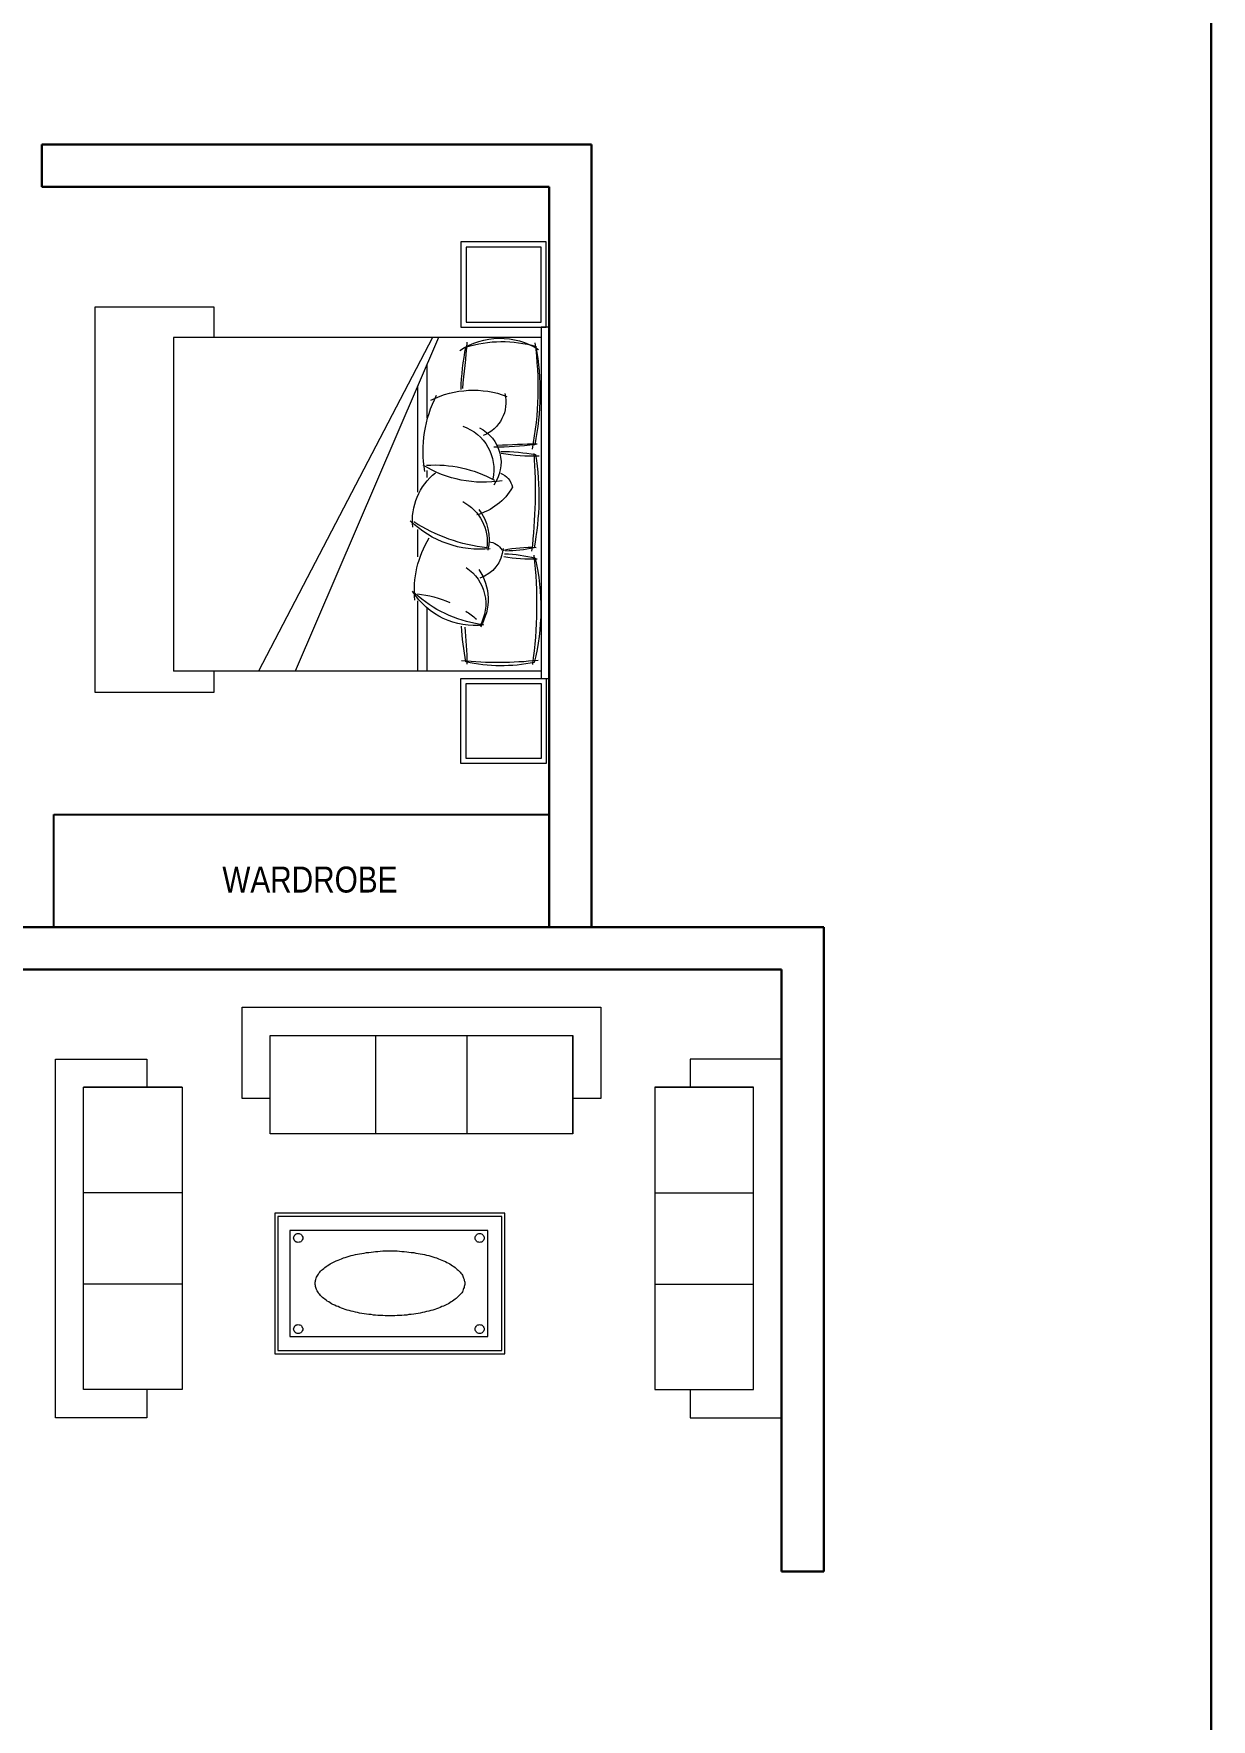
# Model space of a CAD drawing. Extents: x -454308 to 890911, y -14103 to 1343694.
# Drawn here: x 221149.9 to 221400.6, y 650886.4 to 651245.4 of the extents above; entities that cross this region are included whole.
import ezdxf

# ---------------------------------------------------------------- set-up
doc = ezdxf.new("R2010")
doc.units = 0
doc.header["$MEASUREMENT"] = 0
for name, color, linetype, lineweight in [('A-FURN', 35, 'Continuous', 5), ('AR-FUR', 11, 'Continuous', 9), ('TXT', 42, 'Continuous', 25)]:
    doc.layers.add(name, color=color, linetype=linetype, lineweight=lineweight)
doc.layers.add('cup', color=126, linetype='Continuous')
doc.styles.get("Standard").update_dxf_attribs({"font": 'stylu.ttf', "height": 7})

# ---------------------------------------------------------------- blocks, each defined once
blk = doc.blocks.new('ertet')
at = {"layer": 'AR-FUR'}
for p, q in [((214935.34, 654257.37), (214935.34, 654287.33)), ((214935.34, 654287.33), (214984.37, 654287.33)), ((214936.04, 654258.07), (214936.04, 654286.63)), ((214936.04, 654286.63), (214983.67, 654286.63)), ((214983.67, 654286.63), (214983.67, 654258.07)), ((214984.37, 654287.33), (214984.37, 654257.37)), ((214938.59, 654261.07), (214938.59, 654283.63)), ((214938.59, 654283.63), (214980.75, 654283.63)), ((214939.94, 654282.93), (214939.82, 654282.85)), ((214940.15, 654283.01), (214939.94, 654282.93)), ((214940.35, 654283.01), (214940.15, 654283.01)), ((214940.52, 654283.01), (214940.35, 654283.01)), ((214940.72, 654282.93), (214940.52, 654283.01)), ((214940.89, 654282.85), (214940.72, 654282.93)), ((214978.61, 654282.93), (214978.45, 654282.85)), ((214978.78, 654283.01), (214978.61, 654282.93)), ((214978.98, 654283.01), (214978.78, 654283.01)), ((214979.19, 654283.01), (214978.98, 654283.01)), ((214979.35, 654282.93), (214979.19, 654283.01)), ((214979.52, 654282.85), (214979.35, 654282.93)), ((214980.75, 654283.63), (214980.75, 654261.07)), ((214939.41, 654282.23), (214939.37, 654282.07)), ((214939.37, 654282.07), (214939.41, 654281.86)), ((214939.45, 654282.44), (214939.41, 654282.23)), ((214939.41, 654281.86), (214939.45, 654281.7)), ((214939.53, 654282.6), (214939.45, 654282.44)), ((214939.45, 654281.7), (214939.53, 654281.53)), ((214939.65, 654282.72), (214939.53, 654282.6)), ((214939.53, 654281.53), (214939.65, 654281.37)), ((214939.82, 654282.85), (214939.65, 654282.72)), ((214939.65, 654281.37), (214939.82, 654281.24)), ((214939.82, 654281.24), (214939.94, 654281.16)), ((214939.94, 654281.16), (214940.15, 654281.12)), ((214940.15, 654281.12), (214940.35, 654281.08)), ((214940.35, 654281.08), (214940.52, 654281.12)), ((214940.52, 654281.12), (214940.72, 654281.16)), ((214940.72, 654281.16), (214940.89, 654281.24)), ((214941.01, 654282.72), (214940.89, 654282.85)), ((214940.89, 654281.24), (214941.01, 654281.37)), ((214941.13, 654282.6), (214941.01, 654282.72)), ((214941.01, 654281.37), (214941.13, 654281.53)), ((214941.22, 654282.44), (214941.13, 654282.6)), ((214941.13, 654281.53), (214941.22, 654281.7)), ((214941.3, 654282.23), (214941.22, 654282.44)), ((214941.22, 654281.7), (214941.3, 654281.86)), ((214941.3, 654282.07), (214941.3, 654282.23)), ((214941.3, 654281.86), (214941.3, 654282.07)), ((214978.08, 654282.44), (214978.04, 654282.23)), ((214978.04, 654282.23), (214978.04, 654282.07)), ((214978.04, 654282.07), (214978.04, 654281.86)), ((214978.04, 654281.86), (214978.08, 654281.7)), ((214978.2, 654282.6), (214978.08, 654282.44)), ((214978.08, 654281.7), (214978.2, 654281.53)), ((214978.29, 654282.72), (214978.2, 654282.6)), ((214978.2, 654281.53), (214978.29, 654281.37)), ((214978.45, 654282.85), (214978.29, 654282.72)), ((214978.29, 654281.37), (214978.45, 654281.24)), ((214978.45, 654281.24), (214978.61, 654281.16)), ((214978.61, 654281.16), (214978.78, 654281.12)), ((214978.78, 654281.12), (214978.98, 654281.08)), ((214978.98, 654281.08), (214979.19, 654281.12)), ((214979.19, 654281.12), (214979.35, 654281.16)), ((214979.35, 654281.16), (214979.52, 654281.24)), ((214979.64, 654282.72), (214979.52, 654282.85)), ((214979.52, 654281.24), (214979.64, 654281.37)), ((214979.76, 654282.6), (214979.64, 654282.72)), ((214979.64, 654281.37), (214979.76, 654281.53)), ((214979.85, 654282.44), (214979.76, 654282.6)), ((214979.76, 654281.53), (214979.85, 654281.7)), ((214979.93, 654282.23), (214979.85, 654282.44)), ((214979.85, 654281.7), (214979.93, 654281.86)), ((214979.93, 654282.07), (214979.93, 654282.23)), ((214979.93, 654281.86), (214979.93, 654282.07)), ((214946.27, 654275.9), (214945.98, 654275.7)), ((214946.52, 654276.11), (214946.27, 654275.9)), ((214946.85, 654276.27), (214946.52, 654276.11)), ((214947.13, 654276.44), (214946.85, 654276.27)), ((214947.42, 654276.64), (214947.13, 654276.44)), ((214947.75, 654276.81), (214947.42, 654276.64)), ((214948.12, 654276.97), (214947.75, 654276.81)), ((214948.45, 654277.14), (214948.12, 654276.97)), ((214948.82, 654277.26), (214948.45, 654277.14)), ((214949.19, 654277.42), (214948.82, 654277.26)), ((214949.56, 654277.59), (214949.19, 654277.42)), ((214949.97, 654277.71), (214949.56, 654277.59)), ((214950.34, 654277.88), (214949.97, 654277.71)), ((214950.75, 654278), (214950.34, 654277.88)), ((214951.2, 654278.12), (214950.75, 654278)), ((214951.61, 654278.24), (214951.2, 654278.12)), ((214952.07, 654278.33), (214951.61, 654278.24)), ((214952.52, 654278.45), (214952.07, 654278.33)), ((214952.97, 654278.53), (214952.52, 654278.45)), ((214953.42, 654278.66), (214952.97, 654278.53)), ((214953.92, 654278.74), (214953.42, 654278.66)), ((214954.37, 654278.82), (214953.92, 654278.74)), ((214954.86, 654278.86), (214954.37, 654278.82)), ((214955.35, 654278.94), (214954.86, 654278.86)), ((214955.85, 654278.98), (214955.35, 654278.94)), ((214956.34, 654279.07), (214955.85, 654278.98)), ((214956.83, 654279.11), (214956.34, 654279.07)), ((214957.33, 654279.15), (214956.83, 654279.11)), ((214957.82, 654279.19), (214957.33, 654279.15)), ((214958.35, 654279.19), (214957.82, 654279.19)), ((214958.89, 654279.23), (214958.35, 654279.19)), ((214959.38, 654279.23), (214958.89, 654279.23)), ((214959.87, 654279.23), (214959.38, 654279.23)), ((214960.37, 654279.23), (214959.87, 654279.23)), ((214960.9, 654279.23), (214960.37, 654279.23)), ((214961.44, 654279.19), (214960.9, 654279.23)), ((214961.93, 654279.19), (214961.44, 654279.19)), ((214962.42, 654279.15), (214961.93, 654279.19)), ((214962.92, 654279.11), (214962.42, 654279.15)), ((214963.45, 654279.07), (214962.92, 654279.11)), ((214963.9, 654278.98), (214963.45, 654279.07)), ((214964.39, 654278.94), (214963.9, 654278.98)), ((214964.93, 654278.86), (214964.39, 654278.94)), ((214965.38, 654278.82), (214964.93, 654278.86)), ((214965.87, 654278.74), (214965.38, 654278.82)), ((214966.33, 654278.66), (214965.87, 654278.74)), ((214966.78, 654278.53), (214966.33, 654278.66)), ((214967.23, 654278.45), (214966.78, 654278.53)), ((214967.68, 654278.33), (214967.23, 654278.45)), ((214968.13, 654278.24), (214967.68, 654278.33)), ((214968.55, 654278.12), (214968.13, 654278.24)), ((214969, 654278), (214968.55, 654278.12)), ((214969.41, 654277.88), (214969, 654278)), ((214969.78, 654277.71), (214969.41, 654277.88)), ((214970.19, 654277.59), (214969.78, 654277.71)), ((214970.6, 654277.42), (214970.19, 654277.59)), ((214970.93, 654277.26), (214970.6, 654277.42)), ((214971.3, 654277.14), (214970.93, 654277.26)), ((214971.67, 654276.97), (214971.3, 654277.14)), ((214972, 654276.81), (214971.67, 654276.97)), ((214972.33, 654276.64), (214972, 654276.81)), ((214972.61, 654276.44), (214972.33, 654276.64)), ((214972.94, 654276.27), (214972.61, 654276.44)), ((214973.23, 654276.11), (214972.94, 654276.27)), ((214973.48, 654275.9), (214973.23, 654276.11)), ((214973.76, 654275.7), (214973.48, 654275.9)), ((214944.01, 654272.78), (214943.97, 654272.53)), ((214943.97, 654272.53), (214943.97, 654272.33)), ((214943.97, 654272.33), (214943.97, 654272.08)), ((214944.05, 654272.98), (214944.01, 654272.78)), ((214944.09, 654273.23), (214944.05, 654272.98)), ((214944.18, 654273.44), (214944.09, 654273.23)), ((214944.26, 654273.64), (214944.18, 654273.44)), ((214944.38, 654273.89), (214944.26, 654273.64)), ((214944.5, 654274.09), (214944.38, 654273.89)), ((214944.63, 654274.3), (214944.5, 654274.09)), ((214944.75, 654274.51), (214944.63, 654274.3)), ((214944.96, 654274.71), (214944.75, 654274.51)), ((214945.12, 654274.92), (214944.96, 654274.71)), ((214945.33, 654275.12), (214945.12, 654274.92)), ((214945.53, 654275.33), (214945.33, 654275.12)), ((214945.78, 654275.53), (214945.53, 654275.33)), ((214945.98, 654275.7), (214945.78, 654275.53)), ((214974.01, 654275.53), (214973.76, 654275.7)), ((214974.22, 654275.33), (214974.01, 654275.53)), ((214974.42, 654275.12), (214974.22, 654275.33)), ((214974.63, 654274.92), (214974.42, 654275.12)), ((214974.83, 654274.71), (214974.63, 654274.92)), ((214975, 654274.51), (214974.83, 654274.71)), ((214975.16, 654274.3), (214975, 654274.51)), ((214975.29, 654274.09), (214975.16, 654274.3)), ((214975.37, 654273.89), (214975.29, 654274.09)), ((214975.49, 654273.64), (214975.37, 654273.89)), ((214975.57, 654273.44), (214975.49, 654273.64)), ((214975.65, 654273.23), (214975.57, 654273.44)), ((214975.7, 654272.98), (214975.65, 654273.23)), ((214975.78, 654272.78), (214975.7, 654272.98)), ((214975.82, 654272.53), (214975.78, 654272.78)), ((214975.82, 654272.33), (214975.82, 654272.53)), ((214975.82, 654272.08), (214975.82, 654272.33)), ((214943.97, 654272.08), (214944.01, 654271.88)), ((214944.01, 654271.88), (214944.05, 654271.67)), ((214944.05, 654271.67), (214944.09, 654271.46)), ((214944.09, 654271.46), (214944.18, 654271.22)), ((214944.18, 654271.22), (214944.26, 654271.01)), ((214944.26, 654271.01), (214944.38, 654270.81)), ((214944.38, 654270.81), (214944.5, 654270.6)), ((214944.5, 654270.6), (214944.63, 654270.35)), ((214944.63, 654270.35), (214944.75, 654270.15)), ((214944.75, 654270.15), (214944.96, 654269.94)), ((214944.96, 654269.94), (214945.12, 654269.74)), ((214945.12, 654269.74), (214945.33, 654269.53)), ((214945.33, 654269.53), (214945.53, 654269.33)), ((214945.53, 654269.33), (214945.78, 654269.12)), ((214945.78, 654269.12), (214945.98, 654268.92)), ((214945.98, 654268.92), (214946.27, 654268.75)), ((214946.27, 654268.75), (214946.52, 654268.55)), ((214973.23, 654268.55), (214973.48, 654268.75)), ((214973.48, 654268.75), (214973.76, 654268.92)), ((214973.76, 654268.92), (214974.01, 654269.12)), ((214974.01, 654269.12), (214974.22, 654269.33)), ((214974.22, 654269.33), (214974.42, 654269.53)), ((214974.42, 654269.53), (214974.63, 654269.74)), ((214974.63, 654269.74), (214974.83, 654269.94)), ((214974.83, 654269.94), (214975, 654270.15)), ((214975, 654270.15), (214975.16, 654270.35)), ((214975.16, 654270.35), (214975.29, 654270.6)), ((214975.29, 654270.6), (214975.37, 654270.81)), ((214975.37, 654270.81), (214975.49, 654271.01)), ((214975.49, 654271.01), (214975.57, 654271.22)), ((214975.57, 654271.22), (214975.65, 654271.46)), ((214975.65, 654271.46), (214975.7, 654271.67)), ((214975.7, 654271.67), (214975.78, 654271.88)), ((214975.78, 654271.88), (214975.82, 654272.08)), ((214946.52, 654268.55), (214946.85, 654268.38)), ((214946.85, 654268.38), (214947.13, 654268.18)), ((214947.13, 654268.18), (214947.42, 654268.01)), ((214947.42, 654268.01), (214947.75, 654267.85)), ((214947.75, 654267.85), (214948.12, 654267.68)), ((214948.12, 654267.68), (214948.45, 654267.52)), ((214948.45, 654267.52), (214948.82, 654267.35)), ((214948.82, 654267.35), (214949.19, 654267.23)), ((214949.19, 654267.23), (214949.56, 654267.07)), ((214949.56, 654267.07), (214949.97, 654266.9)), ((214949.97, 654266.9), (214950.34, 654266.82)), ((214950.34, 654266.82), (214950.75, 654266.66)), ((214950.75, 654266.66), (214951.2, 654266.53)), ((214951.2, 654266.53), (214951.61, 654266.41)), ((214951.61, 654266.41), (214952.07, 654266.29)), ((214952.07, 654266.29), (214952.52, 654266.2)), ((214952.52, 654266.2), (214952.97, 654266.08)), ((214952.97, 654266.08), (214953.42, 654266)), ((214953.42, 654266), (214953.92, 654265.92)), ((214953.92, 654265.92), (214954.37, 654265.88)), ((214954.37, 654265.88), (214954.86, 654265.75)), ((214954.86, 654265.75), (214955.35, 654265.71)), ((214955.35, 654265.71), (214955.85, 654265.67)), ((214955.85, 654265.67), (214956.34, 654265.59)), ((214956.34, 654265.59), (214956.83, 654265.55)), ((214956.83, 654265.55), (214957.33, 654265.51)), ((214957.33, 654265.51), (214957.82, 654265.46)), ((214957.82, 654265.46), (214958.35, 654265.42)), ((214958.35, 654265.42), (214958.89, 654265.42)), ((214958.89, 654265.42), (214959.38, 654265.42)), ((214959.38, 654265.42), (214959.87, 654265.42)), ((214959.87, 654265.42), (214960.37, 654265.42)), ((214960.37, 654265.42), (214960.9, 654265.42)), ((214960.9, 654265.42), (214961.44, 654265.42)), ((214961.44, 654265.42), (214961.93, 654265.46)), ((214961.93, 654265.46), (214962.42, 654265.51)), ((214962.42, 654265.51), (214962.92, 654265.55)), ((214962.92, 654265.55), (214963.45, 654265.59)), ((214963.45, 654265.59), (214963.9, 654265.67)), ((214963.9, 654265.67), (214964.39, 654265.71)), ((214964.39, 654265.71), (214964.93, 654265.75)), ((214964.93, 654265.75), (214965.38, 654265.88)), ((214965.38, 654265.88), (214965.87, 654265.92)), ((214965.87, 654265.92), (214966.33, 654266)), ((214966.33, 654266), (214966.78, 654266.08)), ((214966.78, 654266.08), (214967.23, 654266.2)), ((214967.23, 654266.2), (214967.68, 654266.29)), ((214967.68, 654266.29), (214968.13, 654266.41)), ((214968.13, 654266.41), (214968.55, 654266.53)), ((214968.55, 654266.53), (214969, 654266.66)), ((214969, 654266.66), (214969.41, 654266.82)), ((214969.41, 654266.82), (214969.78, 654266.9)), ((214969.78, 654266.9), (214970.19, 654267.07)), ((214970.19, 654267.07), (214970.6, 654267.23)), ((214970.6, 654267.23), (214970.93, 654267.35)), ((214970.93, 654267.35), (214971.3, 654267.52)), ((214971.3, 654267.52), (214971.67, 654267.68)), ((214971.67, 654267.68), (214972, 654267.85)), ((214972, 654267.85), (214972.33, 654268.01)), ((214972.33, 654268.01), (214972.61, 654268.18)), ((214972.61, 654268.18), (214972.94, 654268.38)), ((214972.94, 654268.38), (214973.23, 654268.55)), ((214939.41, 654262.83), (214939.37, 654262.63)), ((214939.37, 654262.63), (214939.41, 654262.46)), ((214939.45, 654263.04), (214939.41, 654262.83)), ((214939.41, 654262.46), (214939.45, 654262.26)), ((214939.53, 654263.2), (214939.45, 654263.04)), ((214939.45, 654262.26), (214939.53, 654262.09)), ((214939.65, 654263.33), (214939.53, 654263.2)), ((214939.53, 654262.09), (214939.65, 654261.97)), ((214939.82, 654263.45), (214939.65, 654263.33)), ((214939.65, 654261.97), (214939.82, 654261.85)), ((214939.94, 654263.53), (214939.82, 654263.45)), ((214939.82, 654261.85), (214939.94, 654261.77)), ((214940.15, 654263.57), (214939.94, 654263.53)), ((214939.94, 654261.77), (214940.15, 654261.72)), ((214940.35, 654263.61), (214940.15, 654263.57)), ((214940.15, 654261.72), (214940.35, 654261.68)), ((214940.52, 654263.57), (214940.35, 654263.61)), ((214940.35, 654261.68), (214940.52, 654261.72)), ((214940.72, 654263.53), (214940.52, 654263.57)), ((214940.52, 654261.72), (214940.72, 654261.77)), ((214940.89, 654263.45), (214940.72, 654263.53)), ((214940.72, 654261.77), (214940.89, 654261.85)), ((214941.01, 654263.33), (214940.89, 654263.45)), ((214940.89, 654261.85), (214941.01, 654261.97)), ((214941.13, 654263.2), (214941.01, 654263.33)), ((214941.01, 654261.97), (214941.13, 654262.09)), ((214941.22, 654263.04), (214941.13, 654263.2)), ((214941.13, 654262.09), (214941.22, 654262.26)), ((214941.3, 654262.83), (214941.22, 654263.04)), ((214941.22, 654262.26), (214941.3, 654262.46)), ((214941.3, 654262.63), (214941.3, 654262.83)), ((214941.3, 654262.46), (214941.3, 654262.63)), ((214978.08, 654263.04), (214978.04, 654262.83)), ((214978.04, 654262.83), (214978.04, 654262.63)), ((214978.04, 654262.63), (214978.04, 654262.46)), ((214978.04, 654262.46), (214978.08, 654262.26)), ((214978.2, 654263.2), (214978.08, 654263.04)), ((214978.08, 654262.26), (214978.2, 654262.09)), ((214978.29, 654263.33), (214978.2, 654263.2)), ((214978.2, 654262.09), (214978.29, 654261.97)), ((214978.45, 654263.45), (214978.29, 654263.33)), ((214978.29, 654261.97), (214978.45, 654261.85)), ((214978.61, 654263.53), (214978.45, 654263.45)), ((214978.45, 654261.85), (214978.61, 654261.77)), ((214978.78, 654263.57), (214978.61, 654263.53)), ((214978.61, 654261.77), (214978.78, 654261.72)), ((214978.98, 654263.61), (214978.78, 654263.57)), ((214978.78, 654261.72), (214978.98, 654261.68)), ((214979.19, 654263.57), (214978.98, 654263.61)), ((214978.98, 654261.68), (214979.19, 654261.72)), ((214979.35, 654263.53), (214979.19, 654263.57)), ((214979.19, 654261.72), (214979.35, 654261.77)), ((214979.52, 654263.45), (214979.35, 654263.53)), ((214979.35, 654261.77), (214979.52, 654261.85)), ((214979.64, 654263.33), (214979.52, 654263.45)), ((214979.52, 654261.85), (214979.64, 654261.97)), ((214979.76, 654263.2), (214979.64, 654263.33)), ((214979.64, 654261.97), (214979.76, 654262.09)), ((214979.85, 654263.04), (214979.76, 654263.2)), ((214979.76, 654262.09), (214979.85, 654262.26)), ((214979.93, 654262.83), (214979.85, 654263.04)), ((214979.85, 654262.26), (214979.93, 654262.46)), ((214979.93, 654262.63), (214979.93, 654262.83)), ((214979.93, 654262.46), (214979.93, 654262.63)), ((214983.67, 654258.07), (214936.04, 654258.07)), ((214980.75, 654261.07), (214938.59, 654261.07)), ((214984.37, 654257.37), (214935.34, 654257.37))]:
    blk.add_line(p, q, dxfattribs=at)
for points in [[(214908.08, 654294.94), (214908.08, 654300.94), (214888.64, 654300.94), (214888.64, 654224.54), (214908.08, 654224.54), (214908.08, 654230.54)], [(215023.82, 654294.94), (215023.82, 654300.94), (215043.26, 654300.94), (215043.26, 654224.54), (215023.82, 654224.54), (215023.82, 654230.54)], [(214915.6, 654294.94), (214894.64, 654294.94), (214894.64, 654230.54), (214915.6, 654230.54), (214915.6, 654294.94)], [(215016.3, 654294.94), (215037.26, 654294.94), (215037.26, 654230.54), (215016.3, 654230.54), (215016.3, 654294.94)], [(214915.6, 654272.46), (214894.64, 654272.46)], [(215016.3, 654272.46), (215037.26, 654272.46)], [(214915.6, 654253.02), (214894.64, 654253.02)], [(215016.3, 654253.02), (215037.26, 654253.02)], [(214934.4, 654240.49), (214934.4, 654219.53), (214998.8, 654219.53), (214998.8, 654240.49), (214934.4, 654240.49)], [(214956.88, 654240.49), (214956.88, 654219.53)], [(214976.32, 654240.49), (214976.32, 654219.53)], [(214998.8, 654240.49), (214998.8, 654219.53)], [(214934.4, 654232.97), (214928.4, 654232.97), (214928.4, 654213.53), (215004.8, 654213.53), (215004.8, 654232.97), (214998.8, 654232.97)], [(214915.6, 654230.54), (214894.64, 654230.54)], [(215016.3, 654230.54), (215037.26, 654230.54)]]:
    blk.add_lwpolyline(points, dxfattribs=at)
blk = doc.blocks.new('bed 111111')
at = {"layer": 'AR-FUR'}
for p, q in [((-0.8649, 1.3945), (-0.8649, -0.4997)), ((-0.8172, 1.3945), (-0.8649, 1.3945)), ((-0.8172, -0.4997), (-0.8172, 1.3945)), ((-0.2634, -0.4435), (0.5086, 1.3565)), ((-0.151, 0.5919), (-0.151, 0.7393)), ((-0.2018, 0.2738), (-0.2018, 0.3108)), ((-0.8649, -0.4997), (-0.8172, -0.4997))]:
    blk.add_line(p, q, dxfattribs=at)
at = {"layer": 'AR-FUR', "color": 251}
for p, q in [((-0.8172, 1.3565), (1.1658, 1.3565)), ((-0.231, -0.4435), (0.7065, 1.3565)), ((-0.2018, 1.016), (-0.2018, 1.3565)), ((-0.151, 0.9769), (-0.151, 1.3565)), ((1.1658, -0.4435), (1.1658, 1.3565)), ((-0.151, -0.177), (-0.151, 0.3896)), ((-0.2018, -0.2973), (-0.2018, -0.0096)), ((-0.8172, -0.4435), (1.1658, -0.4435))]:
    blk.add_line(p, q, dxfattribs=at)
at = {"layer": 'AR-FUR'}
for points in [[(-0.3849, 1.8545), (-0.3849, 1.3945), (-0.8449, 1.3945), (-0.8449, 1.8545)], [(-0.4126, 1.8268), (-0.4126, 1.4222), (-0.8172, 1.4222), (-0.8172, 1.8268)], [(-0.3849, -0.9597), (-0.3849, -0.4997), (-0.8449, -0.4997), (-0.8449, -0.9597)], [(-0.4126, -0.9319), (-0.4126, -0.5274), (-0.8172, -0.5274), (-0.8172, -0.9319)]]:
    blk.add_lwpolyline(points, close=True, dxfattribs=at)
at = {"layer": 'AR-FUR', "extrusion": (0, 0, -1)}
for centre, major_axis, start_param, end_param in [((0.4135, 1.0155), (0.8693, -0.8693), 2.135358, 2.596989), ((-0.6029, 0.4547), (-0.6168, -0.6168), 2.151233, 2.577546), ((-1.9428, 1.0262), (1.1008, -1.1008), 5.317309, 5.441753), ((-0.2479, 0.9685), (0.2006, -0.2006), 1.751453, 2.903235), ((-0.4597, 0.7123), (0.2807, -0.2807), 3.804818, 4.933588), ((-0.6654, 0.9181), (-0.3757, -0.3757), 3.823105, 4.483365), ((-0.4265, 0.678), (0.132, -0.132), 2.441833, 3.593049), ((-0.5998, 1.4582), (-0.5204, -0.5204), -0.757256, -0.529592), ((0.6668, 0.4149), (-1.0409, -1.0409), 0.630608, 0.974387), ((-0.7629, 1.4252), (0.5216, -0.5216), 0.585091, 0.82334), ((-0.5939, -0.2888), (-0.7054, -0.7054), 2.16954, 2.32419), ((-0.5288, 0.748), (0.0636, -0.0636), 0.857002, 1.830616), ((-0.2789, 0.642), (-0.1822, -0.1822), 0.120756, 1.023991), ((-0.4885, 0.16), (0.3807, -0.3807), 3.825535, 4.703193), ((-0.457, 0.546), (-0.2361, -0.2361), 3.827833, 4.821859), ((-0.3841, 0.2013), (-0.2284, -0.2284), 1.31402, 2.087383), ((-0.5579, 0.3869), (-0.076, -0.076), -0.407023, 0.572892), ((-0.3929, 0.2303), (0.1472, -0.1472), 1.241939, 2.981597), ((-0.5067, -0.2882), (0.4419, -0.4419), 3.766461, 4.474078), ((-0.8424, 0.1671), (-0.4675, -0.4675), 3.758339, 4.39729), ((-0.5994, 1.2063), (-0.7323, -0.7323), -0.784247, -0.602664), ((0.6231, -0.1482), (1.0143, -1.0143), 2.182404, 2.554333), ((-0.5854, -1.358), (1.0644, -1.0644), 3.795161, 3.941764), ((-0.4353, -0.0938), (-0.1358, -0.1358), 0.534678, 1.98218), ((-0.4521, 0.3531), (-0.3626, -0.3626), -1.247956, -0.42416), ((-1.8536, -0.1133), (-1.0388, -1.0388), 3.961011, 4.118365), ((-0.6065, 0.2399), (0.4681, -0.4681), 0.486234, 1.065936)]:
    blk.add_ellipse(centre, major_axis=major_axis, ratio=1, start_param=start_param, end_param=end_param, dxfattribs=at)
at = {"layer": 'AR-FUR', "color": 251, "extrusion": (0, 0, -1)}
for centre, major_axis, start_param, end_param in [((-0.5854, -0.6035), (1.3528, -1.3528), 3.814055, 4.030079), ((1.5625, 0.993), (-1.6658, -1.6658), 0.673847, 0.924545), ((1.5526, 1.3309), (-1.3927, -1.3927), 0.677, 0.778682), ((-0.2845, 0.9931), (-0.1657, -0.1657), -0.207552, 1.319983), ((-0.5866, 0.4458), (0.4702, -0.4702), 4.076, 4.671895), ((-0.0866, 1.5296), (0.42, -0.42), 1.362212, 1.484388), ((-0.0866, 1.5296), (0.42, -0.42), 0.892669, 1.199073), ((-0.7563, 0.0062), (0.5275, -0.5275), 3.872485, 4.116068), ((2.032, 0.3804), (-1.9923, -1.9923), 0.715059, 0.90208), ((-0.2783, 0.6613), (0.176, -0.176), 1.274089, 2.475678), ((-0.6338, -0.2362), (0.6602, -0.6602), 4.043868, 4.496311), ((-0.3136, 0.269), (-0.1757, -0.1757), -0.450892, 0.994118), ((-0.2465, 0.9031), (-0.4664, -0.4664), -0.857824, -0.280048), ((-0.7731, -0.7492), (-0.6687, -0.6687), 2.320508, 2.537901), ((0.9556, -0.1741), (1.2415, -1.2415), 2.218366, 2.546274), ((-0.8022, 3.0425), (-2.0599, -2.0599), -0.860991, -0.787253), ((11.1738, -1.4463), (8.2284, -8.2284), 2.444592, 2.466232), ((-0.5953, -0.0511), (-0.2749, -0.2749), -1.375906, -0.21834)]:
    blk.add_ellipse(centre, major_axis=major_axis, ratio=1, start_param=start_param, end_param=end_param, dxfattribs=at)
blk = doc.blocks.new('qeert')
at = {"layer": 'AR-FUR'}
blk.add_lwpolyline([(817.8551, -506.2448), (817.969, -506.2448), (817.969, -506.8852), (815.8898, -506.8852), (815.8898, -506.2448), (816.0552, -506.2448)], dxfattribs=at)
at = {"layer": 'AR-FUR', "rotation": 270}
blk.add_blockref('bed 111111', (816.4987, -505.2972), dxfattribs=at)

msp = doc.modelspace()

# ---------------------------------------------------------------- linework, layer by layer
at = {"lineweight": 30}
for p, q in [((221400.635, 651547.929), (221400.635, 650543.921)), ((221151.635, 651221.761), (221151.635, 651212.761)), ((221151.635, 651221.761), (221268.635, 651221.761)), ((221268.635, 651221.761), (221268.635, 651055.081)), ((221151.635, 651212.761), (221259.635, 651212.761)), ((221259.635, 651212.761), (221259.635, 651055.081)), ((221111.135, 651055.081), (221318.135, 651055.081)), ((221318.135, 651055.081), (221318.135, 650917.921)), ((221111.135, 651046.081), (221309.135, 651046.081)), ((221309.135, 651046.081), (221309.135, 650917.921)), ((221309.135, 650917.921), (221318.135, 650917.921))]:
    msp.add_line(p, q, dxfattribs=at)
at = {"layer": 'cup'}
for p, q in [((221154.17, 651079.081), (221259.635, 651079.081)), ((221154.17, 651055.081), (221154.17, 651079.081))]:
    msp.add_line(p, q, dxfattribs=at)

# ---------------------------------------------------------------- block references
at = {"lineweight": 30, "xscale": -1, "rotation": 180}
msp.add_blockref('ertet', (6265.876, 1305251.569), dxfattribs=at)
at = {"layer": 'A-FURN', "xscale": 39.48101731830775, "yscale": 39.48101731830775, "zscale": 39.48101731830773, "rotation": 270}
msp.add_blockref('qeert', (241175.318, 683399.356), dxfattribs=at)

# ---------------------------------------------------------------- texts
at = {"layer": 'TXT', "lineweight": 25, "insert": (221190.064, 651068.015), "char_height": 5.52888, "width": 0.19631, "attachment_point": 1}
msp.add_mtext('{\\fArial Narrow|b0|i0|c0|p34;WARDROBE}', dxfattribs=at)

doc.saveas('drawing.dxf')
